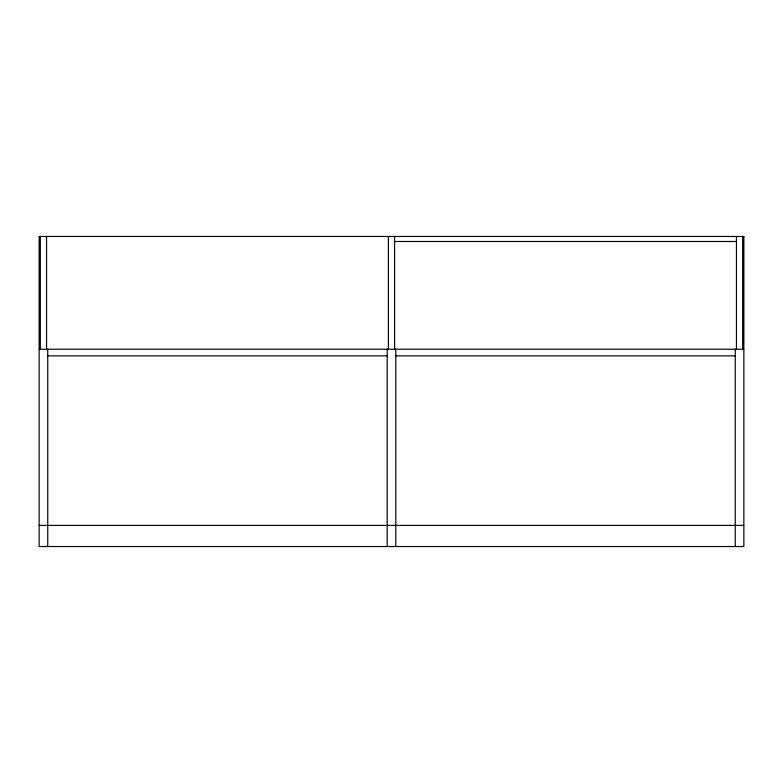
<?xml version="1.0" encoding="UTF-8"?>
<svg xmlns="http://www.w3.org/2000/svg" width="783" height="783" viewBox="0 0 783 783"><rect width="100%" height="100%" fill="white"/><g stroke="black" fill="none" stroke-linecap="round" stroke-linejoin="round"><path stroke-width="1.17" d="M394.612 241.487L735.844 241.487M39.15 349.218L743.85 349.218M47.743 355.864L387.203 355.864M395.797 355.864L735.257 355.864M39.15 525.393L743.85 525.393M742.666 236.466L742.666 349.218M736.441 236.466L736.441 349.218M735.257 349.218L735.257 546.534M395.797 349.218L395.797 546.534M394.612 236.466L394.612 349.218M388.388 236.466L388.388 349.218M387.203 349.218L387.203 546.534M47.743 349.218L47.743 546.534M46.559 236.466L46.559 349.218M40.334 236.466L40.334 349.218M743.85 236.466L39.15 236.466L39.15 546.534L743.85 546.534L743.85 236.466"/></g></svg>
